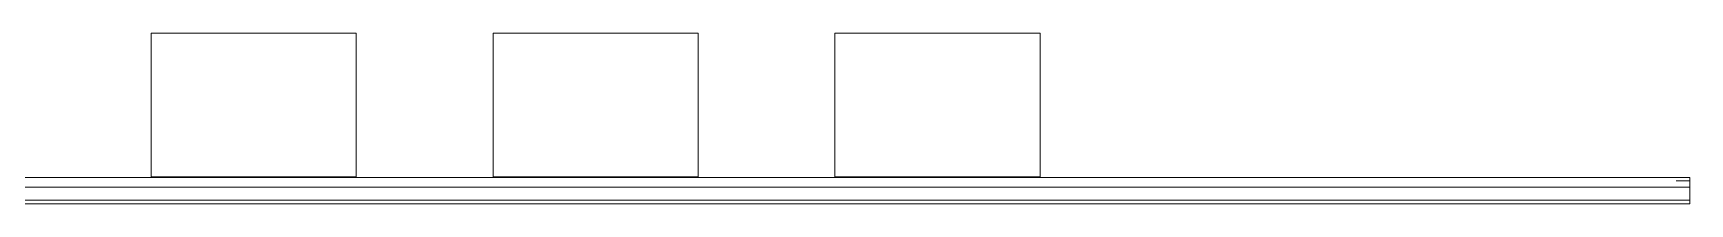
# Model space of a CAD drawing. Header units: metres. Extents: x 10 to 831, y 10 to 584.
# Drawn here: x 507.82 to 527.2, y 324.01 to 326 of the extents above; entities that cross this region are included whole.
import ezdxf

# ---------------------------------------------------------------- set-up
doc = ezdxf.new("R2010")
doc.units = ezdxf.units.M
doc.layers.add('VIS', color=8, linetype='Continuous', lineweight=13)

msp = doc.modelspace()

# ---------------------------------------------------------------- linework, layer by layer
at = {"layer": 'VIS'}
for p, q in [((509.2, 326), (511.6, 326)), ((509.2, 326), (509.2, 324.32)), ((511.6, 326), (511.4284, 326)), ((511.6, 326), (511.4284, 326)), ((511.6, 326), (511.4284, 326)), ((511.6, 326), (511.4284, 326)), ((511.6, 326), (511.4284, 326)), ((511.6, 326), (511.4284, 326)), ((511.6, 326), (511.4284, 326)), ((511.6, 326), (511.4284, 326)), ((511.6, 326), (511.4284, 326)), ((511.6, 326), (511.4284, 326)), ((511.6, 326), (511.6, 326)), ((511.6, 324.32), (511.6, 326)), ((511.6, 324.32), (511.6, 326)), ((511.6, 326), (511.6, 326)), ((511.6, 324.32), (511.6, 326)), ((511.6, 324.32), (511.6, 326)), ((511.6, 326), (511.6, 326)), ((511.6, 324.32), (511.6, 326)), ((511.6, 324.32), (511.6, 326)), ((511.6, 326), (511.6, 326)), ((511.6, 324.32), (511.6, 326)), ((511.6, 324.32), (511.6, 326)), ((511.6, 326), (511.6, 326)), ((511.6, 324.32), (511.6, 326)), ((511.6, 324.32), (511.6, 326)), ((511.6, 326), (511.6, 326)), ((511.6, 324.32), (511.6, 326)), ((511.6, 324.32), (511.6, 326)), ((511.6, 326), (511.6, 326)), ((511.6, 324.32), (511.6, 326)), ((511.6, 324.32), (511.6, 326)), ((511.6, 326), (511.6, 326)), ((511.6, 324.32), (511.6, 326)), ((511.6, 324.32), (511.6, 326)), ((511.6, 326), (511.6, 326)), ((511.6, 324.32), (511.6, 326)), ((511.6, 324.32), (511.6, 326)), ((511.6, 326), (511.6, 326)), ((511.6, 324.32), (511.6, 326)), ((511.6, 324.32), (511.6, 326)), ((513.2, 326), (515.6, 326)), ((513.2, 326), (513.2, 324.32)), ((515.6, 326), (515.4284, 326)), ((515.6, 326), (515.4284, 326)), ((515.6, 326), (515.4284, 326)), ((515.6, 326), (515.4284, 326)), ((515.6, 326), (515.4284, 326)), ((515.6, 326), (515.4284, 326)), ((515.6, 326), (515.4284, 326)), ((515.6, 326), (515.4284, 326)), ((515.6, 326), (515.4284, 326)), ((515.6, 326), (515.4284, 326)), ((515.6, 326), (515.6, 326)), ((515.6, 324.32), (515.6, 326)), ((515.6, 324.32), (515.6, 326)), ((515.6, 326), (515.6, 326)), ((515.6, 324.32), (515.6, 326)), ((515.6, 324.32), (515.6, 326)), ((515.6, 326), (515.6, 326)), ((515.6, 324.32), (515.6, 326)), ((515.6, 324.32), (515.6, 326)), ((515.6, 326), (515.6, 326)), ((515.6, 324.32), (515.6, 326)), ((515.6, 324.32), (515.6, 326)), ((515.6, 326), (515.6, 326)), ((515.6, 324.32), (515.6, 326)), ((515.6, 324.32), (515.6, 326)), ((515.6, 326), (515.6, 326)), ((515.6, 324.32), (515.6, 326)), ((515.6, 324.32), (515.6, 326)), ((515.6, 326), (515.6, 326)), ((515.6, 324.32), (515.6, 326)), ((515.6, 324.32), (515.6, 326)), ((515.6, 326), (515.6, 326)), ((515.6, 324.32), (515.6, 326)), ((515.6, 324.32), (515.6, 326)), ((515.6, 326), (515.6, 326)), ((515.6, 324.32), (515.6, 326)), ((515.6, 324.32), (515.6, 326)), ((515.6, 326), (515.6, 326)), ((515.6, 324.32), (515.6, 326)), ((515.6, 324.32), (515.6, 326)), ((517.2, 326), (519.6, 326)), ((517.2, 326), (517.2, 324.32)), ((519.6, 326), (519.4284, 326)), ((519.6, 326), (519.4284, 326)), ((519.6, 326), (519.4284, 326)), ((519.6, 326), (519.4284, 326)), ((519.6, 326), (519.4284, 326)), ((519.6, 326), (519.4284, 326)), ((519.6, 326), (519.4284, 326)), ((519.6, 326), (519.4284, 326)), ((519.6, 326), (519.4284, 326)), ((519.6, 326), (519.4284, 326)), ((519.6, 326), (519.6, 326)), ((519.6, 324.32), (519.6, 326)), ((519.6, 324.32), (519.6, 326)), ((519.6, 326), (519.6, 326)), ((519.6, 324.32), (519.6, 326)), ((519.6, 324.32), (519.6, 326)), ((519.6, 326), (519.6, 326)), ((519.6, 324.32), (519.6, 326)), ((519.6, 324.32), (519.6, 326)), ((519.6, 326), (519.6, 326)), ((519.6, 324.32), (519.6, 326)), ((519.6, 324.32), (519.6, 326)), ((519.6, 326), (519.6, 326)), ((519.6, 324.32), (519.6, 326)), ((519.6, 324.32), (519.6, 326)), ((519.6, 326), (519.6, 326)), ((519.6, 324.32), (519.6, 326)), ((519.6, 324.32), (519.6, 326)), ((519.6, 326), (519.6, 326)), ((519.6, 324.32), (519.6, 326)), ((519.6, 324.32), (519.6, 326)), ((519.6, 326), (519.6, 326)), ((519.6, 324.32), (519.6, 326)), ((519.6, 324.32), (519.6, 326)), ((519.6, 326), (519.6, 326)), ((519.6, 324.32), (519.6, 326)), ((519.6, 324.32), (519.6, 326)), ((519.6, 326), (519.6, 326)), ((519.6, 324.32), (519.6, 326)), ((519.6, 324.32), (519.6, 326)), ((502.8, 324.3144), (527.2, 324.3144)), ((509.2, 324.32), (509.2, 324.32)), ((511.6, 324.32), (509.2, 324.32)), ((511.6, 324.32), (511.4284, 324.32)), ((511.6, 324.32), (511.4284, 324.32)), ((511.6, 324.32), (511.4284, 324.32)), ((511.6, 324.32), (511.4284, 324.32)), ((511.6, 324.32), (511.4284, 324.32)), ((511.6, 324.32), (511.4284, 324.32)), ((511.6, 324.32), (511.4284, 324.32)), ((511.6, 324.32), (511.4284, 324.32)), ((511.6, 324.32), (511.4284, 324.32)), ((511.6, 324.32), (511.6, 324.32)), ((511.6, 324.32), (511.6, 324.32)), ((511.6, 324.32), (511.6, 324.32)), ((511.6, 324.32), (511.6, 324.32)), ((511.6, 324.32), (511.6, 324.32)), ((511.6, 324.32), (511.6, 324.32)), ((511.6, 324.32), (511.6, 324.32)), ((511.6, 324.32), (511.6, 324.32)), ((511.6, 324.32), (511.6, 324.32)), ((511.6, 324.32), (511.6, 324.32)), ((513.2, 324.32), (513.2, 324.32)), ((515.6, 324.32), (513.2, 324.32)), ((515.6, 324.32), (515.4284, 324.32)), ((515.6, 324.32), (515.4284, 324.32)), ((515.6, 324.32), (515.4284, 324.32)), ((515.6, 324.32), (515.4284, 324.32)), ((515.6, 324.32), (515.4284, 324.32)), ((515.6, 324.32), (515.4284, 324.32)), ((515.6, 324.32), (515.4284, 324.32)), ((515.6, 324.32), (515.4284, 324.32)), ((515.6, 324.32), (515.4284, 324.32)), ((515.6, 324.32), (515.6, 324.32)), ((515.6, 324.32), (515.6, 324.32)), ((515.6, 324.32), (515.6, 324.32)), ((515.6, 324.32), (515.6, 324.32)), ((515.6, 324.32), (515.6, 324.32)), ((515.6, 324.32), (515.6, 324.32)), ((515.6, 324.32), (515.6, 324.32)), ((515.6, 324.32), (515.6, 324.32)), ((515.6, 324.32), (515.6, 324.32)), ((515.6, 324.32), (515.6, 324.32)), ((517.2, 324.32), (517.2, 324.32)), ((519.6, 324.32), (517.2, 324.32)), ((519.6, 324.32), (519.4284, 324.32)), ((519.6, 324.32), (519.4284, 324.32)), ((519.6, 324.32), (519.4284, 324.32)), ((519.6, 324.32), (519.4284, 324.32)), ((519.6, 324.32), (519.4284, 324.32)), ((519.6, 324.32), (519.4284, 324.32)), ((519.6, 324.32), (519.4284, 324.32)), ((519.6, 324.32), (519.4284, 324.32)), ((519.6, 324.32), (519.4284, 324.32)), ((519.6, 324.32), (519.6, 324.32)), ((519.6, 324.32), (519.6, 324.32)), ((519.6, 324.32), (519.6, 324.32)), ((519.6, 324.32), (519.6, 324.32)), ((519.6, 324.32), (519.6, 324.32)), ((519.6, 324.32), (519.6, 324.32)), ((519.6, 324.32), (519.6, 324.32)), ((519.6, 324.32), (519.6, 324.32)), ((519.6, 324.32), (519.6, 324.32)), ((519.6, 324.32), (519.6, 324.32)), ((527.2, 324.2732), (527.0396, 324.2732)), ((527.2, 324.2732), (527.0396, 324.2732)), ((527.2, 324.2732), (527.0396, 324.2732)), ((527.2, 324.2732), (527.0396, 324.2732)), ((527.2, 324.2732), (527.0396, 324.2732)), ((527.2, 324.2732), (527.0396, 324.2732)), ((527.2, 324.2732), (527.0396, 324.2732)), ((527.2, 324.2732), (527.0396, 324.2732)), ((527.2, 324.2732), (527.0396, 324.2732)), ((527.2, 324.2732), (527.0396, 324.2732)), ((527.2, 324.2732), (527.2, 324.3144)), ((527.2, 324.3144), (527.2, 324.2016)), ((527.2, 324.2732), (527.2, 324.3144)), ((527.2, 324.3144), (527.2, 324.2016)), ((527.2, 324.2732), (527.2, 324.3144)), ((527.2, 324.3144), (527.2, 324.2016)), ((527.2, 324.2732), (527.2, 324.3144)), ((527.2, 324.3144), (527.2, 324.2016)), ((527.2, 324.2732), (527.2, 324.3144)), ((527.2, 324.3144), (527.2, 324.2016)), ((527.2, 324.2732), (527.2, 324.3144)), ((527.2, 324.3144), (527.2, 324.2016)), ((527.2, 324.2732), (527.2, 324.3144)), ((527.2, 324.3144), (527.2, 324.2016)), ((527.2, 324.2732), (527.2, 324.3144)), ((527.2, 324.3144), (527.2, 324.2016)), ((527.2, 324.2732), (527.2, 324.3144)), ((527.2, 324.3144), (527.2, 324.2016)), ((527.2, 324.2732), (527.2, 324.3144)), ((527.2, 324.3144), (527.2, 324.2016)), ((527.2, 324.1184), (527.2, 324.2732)), ((527.2, 324.1184), (527.2, 324.2732)), ((527.2, 324.1184), (527.2, 324.2732)), ((527.2, 324.1184), (527.2, 324.2732)), ((527.2, 324.1184), (527.2, 324.2732)), ((527.2, 324.1184), (527.2, 324.2732)), ((527.2, 324.1184), (527.2, 324.2732)), ((527.2, 324.1184), (527.2, 324.2732)), ((527.2, 324.1184), (527.2, 324.2732)), ((527.2, 324.1184), (527.2, 324.2732)), ((502.8, 324.2016), (527.2, 324.2016)), ((502.8, 324.0468), (527.2, 324.0468)), ((527.2, 324.2016), (527.2, 324.0468)), ((527.2, 324.2016), (527.2, 324.0468)), ((527.2, 324.2016), (527.2, 324.0468)), ((527.2, 324.2016), (527.2, 324.0468)), ((527.2, 324.2016), (527.2, 324.0468)), ((527.2, 324.2016), (527.2, 324.0468)), ((527.2, 324.2016), (527.2, 324.0468)), ((527.2, 324.2016), (527.2, 324.0468)), ((527.2, 324.2016), (527.2, 324.0468)), ((527.2, 324.2016), (527.2, 324.0468)), ((527.2, 324.0056), (527.2, 324.1184)), ((527.2, 324.0056), (527.2, 324.1184)), ((527.2, 324.0056), (527.2, 324.1184)), ((527.2, 324.0056), (527.2, 324.1184)), ((527.2, 324.0056), (527.2, 324.1184)), ((527.2, 324.0056), (527.2, 324.1184)), ((527.2, 324.0056), (527.2, 324.1184)), ((527.2, 324.0056), (527.2, 324.1184)), ((527.2, 324.0056), (527.2, 324.1184)), ((527.2, 324.0056), (527.2, 324.1184)), ((527.2, 324.0468), (527.2, 324.0056)), ((527.2, 324.0468), (527.2, 324.0056)), ((527.2, 324.0468), (527.2, 324.0056)), ((527.2, 324.0468), (527.2, 324.0056)), ((527.2, 324.0468), (527.2, 324.0056)), ((527.2, 324.0468), (527.2, 324.0056)), ((527.2, 324.0468), (527.2, 324.0056)), ((527.2, 324.0468), (527.2, 324.0056)), ((527.2, 324.0468), (527.2, 324.0056)), ((527.2, 324.0468), (527.2, 324.0056)), ((502.8, 324.0056), (527.2, 324.0056))]:
    msp.add_line(p, q, dxfattribs=at)

doc.saveas('drawing.dxf')
